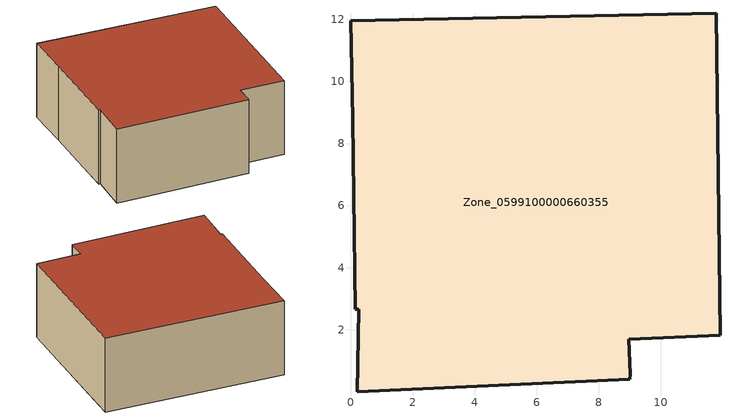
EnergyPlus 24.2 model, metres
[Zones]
Zone_0599100000660355
 floor ground (C_G): 0.22,0 0.27,2.66 0.15,2.66 0.07,8.78 0,11.95 11.79,12.2 11.91,1.83 8.96,1.69 9.02,0.56 9,0.41 z0
 wall outside (C_F): 11.91,1.83 11.79,12.2 0,11.95 0.07,8.78 0.15,2.66 0.27,2.66 0.22,0 9,0.41 9.02,0.56 8.96,1.69 11.91,1.83 z0:5.04
 roof outside (C_R): 0.27,2.66 0.22,0 9,0.41 9.02,0.56 8.96,1.69 11.91,1.83 11.79,12.2 0,11.95 0.07,8.78 0.15,2.66 z5.04
[BUILDING]
Pand.0599100000660355: North Axis=0; Terrain=City; Loads Convergence Tolerance Value=0.04; Temperature Convergence Tolerance Value=0.4; Solar Distribution=FullExterior; Maximum Number of Warmup Days=25; Minimum Number of Warmup Days=1
[Site:Location]
Rotterdam.The.Hague.AP_ZH_NLD Design_Conditions: Latitude=51.96; Longitude=4.45; Time Zone=1; Elevation=-4.5
[SITE:GROUNDTEMPERATURE:BUILDINGSURFACE]
18, 18, 18, 18, 18, 18, 18, 18, 18, 18, 18, 18
[MATERIAL] Thermal Absorptance=0.9; Solar Absorptance=0.7; Visible Absorptance=0.7
Name | Roughness | Thickness | Conductivity | Density | Specific Heat
G.D.1965 | MediumSmooth | 0.15 | 1 | 540 | 1210
F.D.1965 | Rough | 0.3 | 0.857143 | 1920 | 840
R.D.1965 | MediumRough | 0.2 | 0.08 | 1500 | 1000
[CONSTRUCTION]
C_G: G.D.1965
C_F: F.D.1965
C_R: R.D.1965
[ZONE]
Zone_0599100000660355: Type=1; Multiplier=1; Ceiling Height=Autocalculate; Volume=Autocalculate; Floor Area=autocalculate; Part of Total Floor Area=Yes
[ZONEINFILTRATION:DESIGNFLOWRATE]
Infil_Zone_0599100000660355: Zone or ZoneList or Space or SpaceList=Zone_0599100000660355; Schedule=AlwaysOn; Design Flow Rate Calculation Method=Flow/Area; Flow Rate per Floor Area=0.0042; Constant Term Coefficient=1; Temperature Term Coefficient=0; Velocity Term Coefficient=0; Velocity Squared Term Coefficient=0
[HVACTEMPLATE:ZONE:IDEALLOADSAIRSYSTEM]
Zone_0599100000660355: Maximum Heating Supply Air Temperature=50; Minimum Cooling Supply Air Temperature=13; Maximum Heating Supply Air Humidity Ratio=0.0156; Minimum Cooling Supply Air Humidity Ratio=0.0077; Heating Limit=NoLimit; Cooling Limit=NoLimit; Dehumidification Control Type=ConstantSensibleHeatRatio; Cooling Sensible Heat Ratio=0.7; Dehumidification Setpoint=60; Humidification Control Type=None; Humidification Setpoint=30; Outdoor Air Method=None; Outdoor Air Flow Rate per Person=0.00944; Outdoor Air Flow Rate per Zone Floor Area=0; Outdoor Air Flow Rate per Zone=0; Demand Controlled Ventilation Type=None; Outdoor Air Economizer Type=NoEconomizer; Heat Recovery Type=None; Sensible Heat Recovery Effectiveness=0.7; Latent Heat Recovery Effectiveness=0.65
[ZONECONTROL:THERMOSTAT]
ThermostatControl_Zone_0599100000660355: Zone or ZoneList=Zone_0599100000660355; Control Type Schedule=DualSetpointControlType; Control 1=Thermostat_Zone_0599100000660355; Temperature Difference Between Cutout And Setpoint=0
[THERMOSTATSETPOINT:DUALSETPOINT]
Thermostat_Zone_0599100000660355: Heating Setpoint Temperature Schedule=HeatingSetpoint_Zone_0599100000660355; Cooling Setpoint Temperature Schedule=CoolingSetpoint_Zone_0599100000660355
[SCHEDULE:COMPACT]
HeatingSetpoint_Zone_0599100000660355: Through: 12/31, For: AllDays, Until: 24:00, 21
CoolingSetpoint_Zone_0599100000660355: Through: 12/31, For: AllDays, Until: 24:00, 24
DualSetpointControlType: Through: 12/31, For: AllDays, Until: 24:00, 4
AlwaysOn: Through: 12/31, For: AllDays, Until: 24:00, 1
